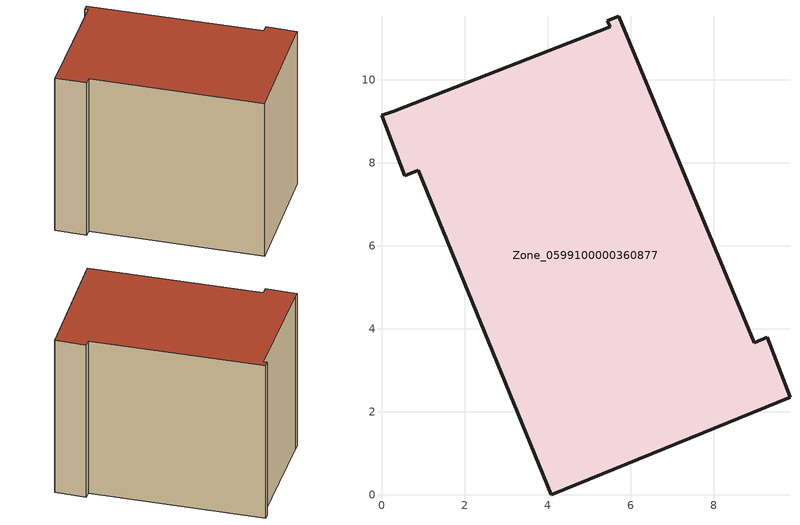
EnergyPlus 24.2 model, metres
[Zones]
Zone_0599100000360877
 floor ground (C_G): 5.71,11.53 8.97,3.66 9.29,3.79 9.84,2.36 4.09,0 0.89,7.82 0.56,7.69 0,9.14 0.29,9.24 5.5,11.27 5.44,11.42 z0
 wall outside (C_F): 5.5,11.27 0.29,9.24 0,9.14 0.56,7.69 0.89,7.82 4.09,0 9.84,2.36 9.29,3.79 8.97,3.66 5.71,11.53 5.44,11.42 5.5,11.27 z0:8.54
 roof outside (C_R): 8.97,3.66 5.71,11.53 5.44,11.42 5.5,11.27 0.29,9.24 0,9.14 0.56,7.69 0.89,7.82 4.09,0 9.84,2.36 9.29,3.79 z8.54
[BUILDING]
Pand.0599100000360877: North Axis=0; Terrain=City; Loads Convergence Tolerance Value=0.04; Temperature Convergence Tolerance Value=0.4; Solar Distribution=FullExterior; Maximum Number of Warmup Days=25; Minimum Number of Warmup Days=1
[Site:Location]
Rotterdam.The.Hague.AP_ZH_NLD Design_Conditions: Latitude=51.96; Longitude=4.45; Time Zone=1; Elevation=-4.5
[SITE:GROUNDTEMPERATURE:BUILDINGSURFACE]
18, 18, 18, 18, 18, 18, 18, 18, 18, 18, 18, 18
[MATERIAL] Thermal Absorptance=0.9; Solar Absorptance=0.7; Visible Absorptance=0.7
Name | Roughness | Thickness | Conductivity | Density | Specific Heat
G.TI.1992-2005 | MediumSmooth | 0.15 | 0.06 | 540 | 1210
F.TI.1992-2005 | Rough | 0.3 | 0.12 | 1920 | 840
R.TI.1992-2005 | MediumRough | 0.2 | 0.08 | 1500 | 1000
[CONSTRUCTION]
C_G: G.TI.1992-2005
C_F: F.TI.1992-2005
C_R: R.TI.1992-2005
[ZONE]
Zone_0599100000360877: Type=1; Multiplier=1; Ceiling Height=Autocalculate; Volume=Autocalculate; Floor Area=autocalculate; Part of Total Floor Area=Yes
[ZONEINFILTRATION:DESIGNFLOWRATE]
Infil_Zone_0599100000360877: Zone or ZoneList or Space or SpaceList=Zone_0599100000360877; Schedule=AlwaysOn; Design Flow Rate Calculation Method=Flow/Area; Flow Rate per Floor Area=0.0015; Constant Term Coefficient=1; Temperature Term Coefficient=0; Velocity Term Coefficient=0; Velocity Squared Term Coefficient=0
[HVACTEMPLATE:ZONE:IDEALLOADSAIRSYSTEM]
Zone_0599100000360877: Maximum Heating Supply Air Temperature=50; Minimum Cooling Supply Air Temperature=13; Maximum Heating Supply Air Humidity Ratio=0.0156; Minimum Cooling Supply Air Humidity Ratio=0.0077; Heating Limit=NoLimit; Cooling Limit=NoLimit; Dehumidification Control Type=ConstantSensibleHeatRatio; Cooling Sensible Heat Ratio=0.7; Dehumidification Setpoint=60; Humidification Control Type=None; Humidification Setpoint=30; Outdoor Air Method=None; Outdoor Air Flow Rate per Person=0.00944; Outdoor Air Flow Rate per Zone Floor Area=0; Outdoor Air Flow Rate per Zone=0; Demand Controlled Ventilation Type=None; Outdoor Air Economizer Type=NoEconomizer; Heat Recovery Type=None; Sensible Heat Recovery Effectiveness=0.7; Latent Heat Recovery Effectiveness=0.65
[ZONECONTROL:THERMOSTAT]
ThermostatControl_Zone_0599100000360877: Zone or ZoneList=Zone_0599100000360877; Control Type Schedule=DualSetpointControlType; Control 1=Thermostat_Zone_0599100000360877; Temperature Difference Between Cutout And Setpoint=0
[THERMOSTATSETPOINT:DUALSETPOINT]
Thermostat_Zone_0599100000360877: Heating Setpoint Temperature Schedule=HeatingSetpoint_Zone_0599100000360877; Cooling Setpoint Temperature Schedule=CoolingSetpoint_Zone_0599100000360877
[SCHEDULE:COMPACT]
HeatingSetpoint_Zone_0599100000360877: Through: 12/31, For: AllDays, Until: 24:00, 21
CoolingSetpoint_Zone_0599100000360877: Through: 12/31, For: AllDays, Until: 24:00, 24
DualSetpointControlType: Through: 12/31, For: AllDays, Until: 24:00, 4
AlwaysOn: Through: 12/31, For: AllDays, Until: 24:00, 1
